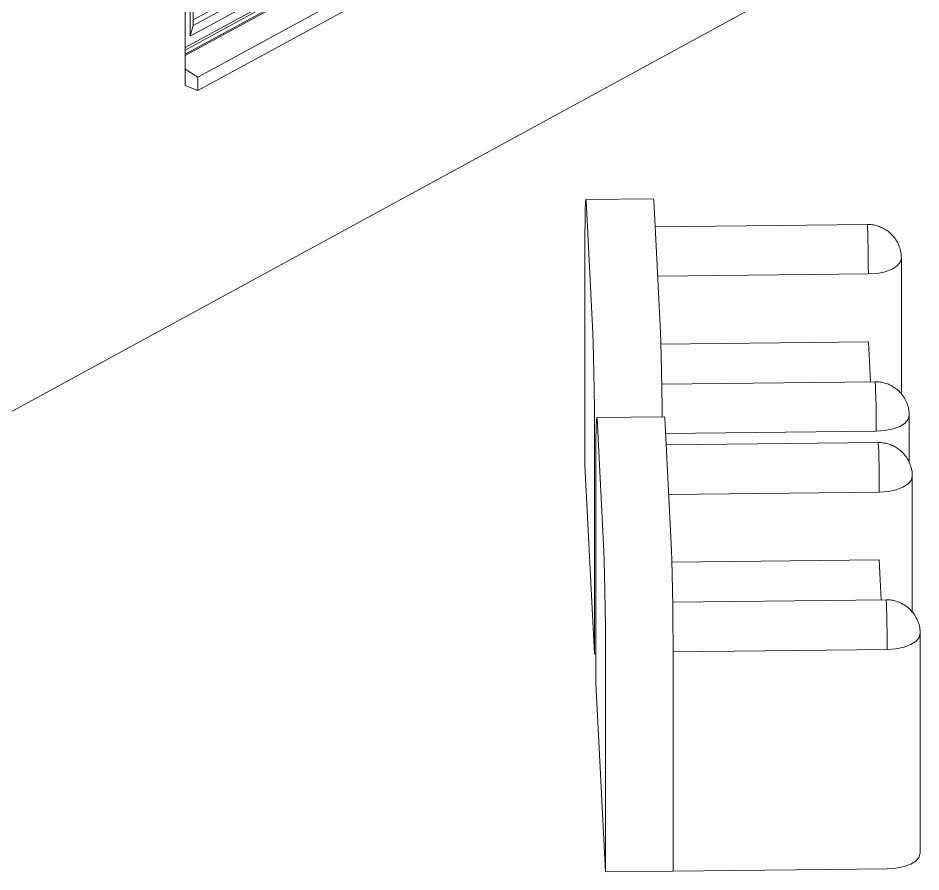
# Model space of a CAD drawing. Header units: millimetres. Extents: x -44545 to 51785, y -22696 to 32686.
# Drawn here: x -14069 to -12067, y 4966 to 6860 of the extents above; entities that cross this region are included whole.
import ezdxf

# ---------------------------------------------------------------- set-up
doc = ezdxf.new("R2010")
doc.units = ezdxf.units.MM
for name, color, linetype, lineweight in [('A-FLOR', 192, 'Continuous', 9), ('A-GENM', 13, 'Continuous', 9), ('A-GLAZ', 151, 'Continuous', 9), ('A-WALL', 113, 'Continuous', 9)]:
    doc.layers.add(name, color=color, linetype=linetype, lineweight=lineweight)

# ---------------------------------------------------------------- blocks, each defined once
blk = doc.blocks.new('Arched _2_ - Arched _2_-V47-3D Section 3')
at = {"layer": 'A-GLAZ', "lineweight": 18}
for p, q in [((-12925.7, 8477.8), (-13802.2, 8000.3)), ((-12860.3, 8451.8), (-12925.7, 8477.8)), ((-13736.8, 7974.3), (-12860.3, 8451.8)), ((-13802.2, 8000.3), (-13736.8, 7974.3))]:
    blk.add_line(p, q, dxfattribs=at)
at = {"layer": 'A-GLAZ'}
for p, q in [((-12860.2, 8442.2), (-12860.2, 7248)), ((-12879.7, 8418.3), (-13295.3, 8191.9)), ((-13290.9, 8190.2), (-12875.3, 8416.6)), ((-12879.7, 8418.3), (-12875.3, 8416.6)), ((-12875.3, 8416.6), (-12877.9, 8401.5)), ((-12875.3, 8416.6), (-12875.3, 7237.4)), ((-12877.9, 8401.5), (-13279.5, 8182.7)), ((-12877.9, 8401.5), (-12877.9, 7241.4)), ((-12892.1, 8374.5), (-13265.4, 8171.1)), ((-12892.1, 8374.5), (-12907.8, 8354.6)), ((-12892.1, 7253), (-12892.1, 8374.5)), ((-12907.8, 8354.6), (-13258.4, 8163.6)), ((-12907.8, 7264), (-12907.8, 8354.6)), ((-12921.3, 8347.2), (-12921.3, 7269.4)), ((-13301.8, 8188.4), (-13712.4, 7964.6)), ((-13301.8, 8188.4), (-13297.4, 8186.6)), ((-13290.9, 8190.2), (-13295.3, 8191.9)), ((-13295.3, 8191.9), (-13295.3, 7012.8)), ((-13290.9, 7011), (-13290.9, 8190.2)), ((-13279.5, 8182.7), (-13290.9, 8190.2)), ((-13708.1, 7962.9), (-13297.4, 8186.6)), ((-13300, 8171.5), (-13698.8, 7954.3)), ((-13297.4, 8186.6), (-13300, 8171.5)), ((-13300, 8171.5), (-13300, 7011.5)), ((-13297.4, 8186.6), (-13297.4, 7007.5)), ((-13279.5, 7022.6), (-13279.5, 8182.7)), ((-13258.4, 8163.6), (-13265.4, 8171.1)), ((-13265.4, 8171.1), (-13265.4, 7049.6)), ((-13258.4, 8163.6), (-13258.4, 7073)), ((-13314.1, 8144.5), (-13687.4, 7941.2)), ((-13314.1, 8144.5), (-13329.8, 8124.7)), ((-13314.1, 7023), (-13314.1, 8144.5)), ((-13329.8, 8124.7), (-13680.5, 7933.7)), ((-13343.4, 8117.3), (-13343.4, 7039.4)), ((-13329.8, 7034.1), (-13329.8, 8124.7)), ((-13680.5, 7933.7), (-13687.4, 7941.2)), ((-13687.4, 7941.2), (-13687.4, 6819.7)), ((-13680.5, 7933.7), (-13680.5, 6843)), ((-12921.3, 7269.4), (-13258.4, 7085.7)), ((-12921.3, 7269.4), (-12907.8, 7264)), ((-13265.4, 7049.6), (-12892.1, 7253)), ((-13258.4, 7073), (-12907.8, 7264)), ((-12907.8, 7264), (-12892.1, 7253)), ((-12875.3, 7239.8), (-12860.2, 7248)), ((-12860.2, 7248), (-12848.8, 7242.8)), ((-12848.8, 7242.8), (-13698.8, 6779.8)), ((-12848.8, 7239.5), (-13698.8, 6776.5)), ((-12875.3, 7237.4), (-13290.9, 7011)), ((-12877.9, 7241.4), (-13279.5, 7022.6)), ((-12877.9, 7241.4), (-12875.3, 7237.4)), ((-12848.8, 7242.8), (-12848.8, 7239.5)), ((-12848.8, 7239.5), (-12793.7, 7206.4)), ((-12793.7, 7206.4), (-13670.3, 6728.8)), ((-12793.7, 7206.4), (-12793.7, 7176.4)), ((-12793.7, 7176.4), (-13670.3, 6698.9)), ((-13258.4, 7073), (-13265.4, 7049.6)), ((-13343.4, 7039.4), (-13680.5, 6855.8)), ((-13680.5, 6843), (-13329.8, 7034.1)), ((-13343.4, 7039.4), (-13329.8, 7034.1)), ((-13329.8, 7034.1), (-13314.1, 7023)), ((-13300, 7011.5), (-13698.8, 6794.2)), ((-13297.4, 7007.5), (-13698.8, 6788.8)), ((-13687.4, 6819.7), (-13314.1, 7023)), ((-13300, 7011.5), (-13297.4, 7007.5)), ((-13297.4, 7009.9), (-13293.4, 7012)), ((-13290.9, 7011), (-13295.3, 7012.8)), ((-13279.5, 7022.6), (-13290.9, 7011)), ((-13680.5, 6843), (-13687.4, 6819.7)), ((-13670.3, 6728.8), (-13698.8, 6746)), ((-13670.3, 6698.9), (-13670.3, 6728.8)), ((-13698.8, 6710.2), (-13670.3, 6698.9))]:
    blk.add_line(p, q, dxfattribs=at)
blk.add_polyline3d([(-12860.2, 8442.2, 0), (-12860.2, 8447, 0), (-12860.3, 8451.8, 0)], dxfattribs=at)
blk = doc.blocks.new('Sofa Single Seater - 900 x 700 mm-V98-3D Section 3')
at = {"layer": 'A-GENM'}
for p, q in [((-12660.3, 6459), (-12810.3, 6457.4)), ((-12794.6, 6161.2), (-12808.7, 6440.2)), ((-12658.7, 6441.8), (-12644.7, 6162.8)), ((-12186.4, 6401.9), (-12656.4, 6396.8)), ((-12812.2, 6377.2), (-12812.2, 5868.1)), ((-12110.6, 6025.1), (-12110.6, 6326.9)), ((-12650.9, 6287), (-12183.8, 6292.1)), ((-12650.9, 6287), (-12183.8, 6292.1)), ((-12183.8, 6141.6), (-12643.7, 6136.6)), ((-12179.4, 6053), (-12183.8, 6141.6)), ((-12168.9, 6053.2), (-12641.8, 6048)), ((-12093, 5872.3), (-12093, 5978.2)), ((-12791.1, 5449.6), (-12791.1, 5958.6)), ((-12633.4, 5938.2), (-12166.3, 5943.3)), ((-12166.3, 5943.3), (-12633.4, 5938.2)), ((-12812.2, 5868.1), (-12791.1, 5449.6)), ((-12791.1, 5449.6), (-12787.8, 5449.7))]:
    blk.add_line(p, q, dxfattribs=at)
for points in [[(-12808.7, 6440.2, 0), (-12809.6, 6453.7, 0), (-12810.4, 6457.3, 0), (-12811.1, 6450.6, 0), (-12811.7, 6434.2, 0), (-12812, 6409.1, 0), (-12812.2, 6377.2, 0)], [(-12660.5, 6458.9, 0), (-12659.6, 6455.3, 0), (-12658.7, 6441.8, 0)], [(-12183.8, 6292.1, 0), (-12183.9, 6310.4, 0), (-12184.1, 6329.9, 0), (-12184.3, 6349.2, 0), (-12184.7, 6367, 0), (-12185.1, 6382, 0), (-12185.6, 6393.3, 0), (-12186, 6400.1, 0), (-12186.5, 6401.9, 0)], [(-12186.5, 6401.9, 0), (-12186, 6400.1, 0), (-12185.6, 6393.3, 0), (-12185.1, 6382, 0), (-12184.7, 6367, 0), (-12184.3, 6349.2, 0), (-12184.1, 6329.9, 0), (-12183.9, 6310.4, 0), (-12183.8, 6292.1, 0)], [(-12110.6, 6326.9, 0), (-12110.7, 6330.3, 0), (-12110.9, 6333.7, 0), (-12111.3, 6337.1, 0), (-12111.8, 6340.4, 0), (-12112.5, 6343.7, 0), (-12113.3, 6347, 0), (-12114.3, 6350.2, 0), (-12115.4, 6353.3, 0), (-12116.6, 6356.4, 0), (-12118, 6359.4, 0), (-12119.4, 6362.3, 0), (-12121, 6365.1, 0), (-12122.7, 6367.9, 0), (-12124.5, 6370.5, 0), (-12126.4, 6373, 0), (-12128.4, 6375.5, 0), (-12130.5, 6377.8, 0), (-12132.6, 6380, 0), (-12134.8, 6382.1, 0), (-12137, 6384.1, 0), (-12139.4, 6386, 0), (-12141.7, 6387.8, 0), (-12144.1, 6389.4, 0), (-12146.6, 6391, 0), (-12149.1, 6392.4, 0), (-12151.6, 6393.8, 0), (-12154.1, 6395, 0), (-12156.7, 6396.1, 0), (-12159.3, 6397.2, 0), (-12161.9, 6398.1, 0), (-12164.5, 6398.9, 0), (-12167.1, 6399.6, 0), (-12169.8, 6400.3, 0), (-12172.4, 6400.8, 0), (-12175.1, 6401.2, 0), (-12177.7, 6401.5, 0), (-12180.4, 6401.8, 0), (-12183, 6401.9, 0), (-12185.7, 6401.9, 0), (-12186.4, 6401.9, 0)], [(-12183.8, 6292.1, 0), (-12164.5, 6293.5, 0), (-12146.6, 6297.1, 0), (-12131.3, 6302.9, 0), (-12119.8, 6310.2, 0), (-12112.7, 6318.7, 0), (-12110.6, 6327.8, 0)], [(-12110.6, 6327.8, 0), (-12112.7, 6318.7, 0), (-12119.8, 6310.2, 0), (-12131.3, 6302.9, 0), (-12146.6, 6297.1, 0), (-12164.5, 6293.5, 0), (-12183.8, 6292.1, 0)], [(-12791.1, 5958.6, 0), (-12791.2, 5995.4, 0), (-12791.6, 6034.4, 0), (-12792.1, 6073, 0), (-12792.9, 6108.5, 0), (-12793.7, 6138.6, 0), (-12794.6, 6161.2, 0)], [(-12644.7, 6162.8, 0), (-12643.8, 6140.2, 0), (-12642.9, 6110.1, 0), (-12642.2, 6074.6, 0), (-12641.6, 6036, 0), (-12641.3, 5997, 0), (-12641.2, 5974.8, 0)], [(-12093, 5978.2, 0), (-12093.1, 5981.6, 0), (-12093.4, 5985, 0), (-12093.7, 5988.3, 0), (-12094.3, 5991.7, 0), (-12094.9, 5995, 0), (-12095.8, 5998.2, 0), (-12096.7, 6001.4, 0), (-12097.8, 6004.6, 0), (-12099.1, 6007.6, 0), (-12100.4, 6010.6, 0), (-12101.9, 6013.6, 0), (-12103.5, 6016.4, 0), (-12105.2, 6019.1, 0), (-12107, 6021.8, 0), (-12108.9, 6024.3, 0), (-12110.9, 6026.7, 0), (-12112.9, 6029, 0), (-12115, 6031.3, 0), (-12117.2, 6033.4, 0), (-12119.5, 6035.4, 0), (-12121.8, 6037.2, 0), (-12124.2, 6039, 0), (-12126.6, 6040.7, 0), (-12129, 6042.2, 0), (-12131.5, 6043.7, 0), (-12134, 6045, 0), (-12136.6, 6046.3, 0), (-12139.1, 6047.4, 0), (-12141.7, 6048.4, 0), (-12144.3, 6049.3, 0), (-12146.9, 6050.2, 0), (-12149.6, 6050.9, 0), (-12152.2, 6051.5, 0), (-12154.9, 6052, 0), (-12157.5, 6052.4, 0), (-12160.2, 6052.8, 0), (-12162.8, 6053, 0), (-12165.5, 6053.1, 0), (-12168.1, 6053.2, 0), (-12168.9, 6053.2, 0)], [(-12166.3, 5943.3, 0), (-12166.4, 5961.7, 0), (-12166.5, 5981.2, 0), (-12166.8, 6000.5, 0), (-12167.2, 6018.2, 0), (-12167.6, 6033.3, 0), (-12168, 6044.6, 0), (-12168.5, 6051.3, 0), (-12168.9, 6053.1, 0)], [(-12168.9, 6053.1, 0), (-12168.5, 6051.3, 0), (-12168, 6044.6, 0), (-12167.6, 6033.3, 0), (-12167.2, 6018.2, 0), (-12166.8, 6000.5, 0), (-12166.5, 5981.2, 0), (-12166.4, 5961.7, 0), (-12166.3, 5943.3, 0)], [(-12166.3, 5943.3, 0), (-12146.9, 5944.7, 0), (-12129, 5948.4, 0), (-12113.8, 5954.1, 0), (-12102.2, 5961.5, 0), (-12095.2, 5970, 0), (-12093.1, 5979, 0)], [(-12093.1, 5979, 0), (-12095.2, 5970, 0), (-12102.2, 5961.5, 0), (-12113.8, 5954.1, 0), (-12129, 5948.4, 0), (-12146.9, 5944.7, 0), (-12166.3, 5943.3, 0)]]:
    blk.add_polyline3d(points, dxfattribs=at)
blk = doc.blocks.new('Sofa Single Seater - 900 x 700 mm-V99-3D Section 3')
at = {"layer": 'A-GENM'}
for p, q in [((-12636, 5975.4), (-12786, 5973.8)), ((-12770.3, 5677.6), (-12784.3, 5956.6)), ((-12634.4, 5958.2), (-12620.3, 5679.2)), ((-12162.1, 5918.3), (-12632.1, 5913.2)), ((-12787.8, 5893.5), (-12787.8, 5384.5)), ((-12086.3, 5541.5), (-12086.3, 5843.3)), ((-12626.6, 5803.4), (-12159.5, 5808.5)), ((-12626.6, 5803.4), (-12159.5, 5808.5)), ((-12159.5, 5658), (-12619.3, 5653)), ((-12155.1, 5569.4), (-12159.5, 5658)), ((-12144.5, 5569.6), (-12617.5, 5564.4)), ((-12068.7, 5007.7), (-12068.7, 5494.6)), ((-12766.8, 4966), (-12766.8, 5475)), ((-12616.8, 5476.7), (-12616.8, 4967.7)), ((-12616.8, 5454.5), (-12142, 5459.7)), ((-12142, 5459.7), (-12616.8, 5454.5)), ((-12616.8, 4967.7), (-12616.8, 5454.5)), ((-12787.8, 5384.5), (-12766.8, 4966)), ((-12766.8, 4966), (-12616.8, 4967.7)), ((-12142, 4972.8), (-12616.8, 4967.7))]:
    blk.add_line(p, q, dxfattribs=at)
for points in [[(-12784.3, 5956.6, 0), (-12785.2, 5970.1, 0), (-12786.1, 5973.7, 0), (-12786.8, 5967, 0), (-12787.4, 5950.6, 0), (-12787.7, 5925.5, 0), (-12787.8, 5893.5, 0)], [(-12636.1, 5975.3, 0), (-12635.3, 5971.7, 0), (-12634.4, 5958.2, 0)], [(-12086.3, 5843.3, 0), (-12086.3, 5846.7, 0), (-12086.6, 5850.1, 0), (-12087, 5853.5, 0), (-12087.5, 5856.8, 0), (-12088.2, 5860.1, 0), (-12089, 5863.4, 0), (-12090, 5866.6, 0), (-12091.1, 5869.7, 0), (-12092.3, 5872.8, 0), (-12093.6, 5875.8, 0), (-12095.1, 5878.7, 0), (-12096.7, 5881.5, 0), (-12098.4, 5884.3, 0), (-12100.2, 5886.9, 0), (-12102.1, 5889.4, 0), (-12104.1, 5891.9, 0), (-12106.1, 5894.2, 0), (-12108.3, 5896.4, 0), (-12110.5, 5898.5, 0), (-12112.7, 5900.5, 0), (-12115, 5902.4, 0), (-12117.4, 5904.2, 0), (-12119.8, 5905.8, 0), (-12122.3, 5907.4, 0), (-12124.7, 5908.8, 0), (-12127.2, 5910.2, 0), (-12129.8, 5911.4, 0), (-12132.4, 5912.5, 0), (-12134.9, 5913.6, 0), (-12137.5, 5914.5, 0), (-12140.2, 5915.3, 0), (-12142.8, 5916, 0), (-12145.4, 5916.6, 0), (-12148.1, 5917.2, 0), (-12150.7, 5917.6, 0), (-12153.4, 5917.9, 0), (-12156, 5918.2, 0), (-12158.7, 5918.3, 0), (-12161.4, 5918.3, 0), (-12162.1, 5918.3, 0)], [(-12159.5, 5808.5, 0), (-12159.6, 5826.8, 0), (-12159.7, 5846.3, 0), (-12160, 5865.6, 0), (-12160.4, 5883.4, 0), (-12160.8, 5898.4, 0), (-12161.3, 5909.7, 0), (-12161.7, 5916.5, 0), (-12162.1, 5918.3, 0)], [(-12162.1, 5918.3, 0), (-12161.7, 5916.5, 0), (-12161.3, 5909.7, 0), (-12160.8, 5898.4, 0), (-12160.4, 5883.4, 0), (-12160, 5865.6, 0), (-12159.7, 5846.3, 0), (-12159.6, 5826.8, 0), (-12159.5, 5808.5, 0)], [(-12159.5, 5808.5, 0), (-12140.2, 5809.9, 0), (-12122.3, 5813.5, 0), (-12107, 5819.3, 0), (-12095.5, 5826.6, 0), (-12088.4, 5835.1, 0), (-12086.3, 5844.2, 0)], [(-12086.3, 5844.2, 0), (-12088.4, 5835.1, 0), (-12095.5, 5826.6, 0), (-12107, 5819.3, 0), (-12122.3, 5813.5, 0), (-12140.2, 5809.9, 0), (-12159.5, 5808.5, 0)], [(-12766.8, 5475, 0), (-12766.9, 5511.8, 0), (-12767.3, 5550.8, 0), (-12767.8, 5589.4, 0), (-12768.6, 5624.9, 0), (-12769.4, 5655, 0), (-12770.3, 5677.6, 0)], [(-12620.3, 5679.2, 0), (-12619.4, 5656.6, 0), (-12618.6, 5626.5, 0), (-12617.9, 5591, 0), (-12617.3, 5552.4, 0), (-12617, 5513.4, 0), (-12616.8, 5476.7, 0)], [(-12142, 5459.7, 0), (-12142, 5478.1, 0), (-12142.2, 5497.6, 0), (-12142.5, 5516.9, 0), (-12142.8, 5534.6, 0), (-12143.3, 5549.7, 0), (-12143.7, 5561, 0), (-12144.2, 5567.7, 0), (-12144.6, 5569.5, 0)], [(-12144.6, 5569.5, 0), (-12144.2, 5567.7, 0), (-12143.7, 5561, 0), (-12143.3, 5549.7, 0), (-12142.8, 5534.6, 0), (-12142.5, 5516.9, 0), (-12142.2, 5497.6, 0), (-12142, 5478.1, 0), (-12142, 5459.7, 0)], [(-12068.7, 5494.6, 0), (-12068.8, 5498, 0), (-12069, 5501.3, 0), (-12069.4, 5504.7, 0), (-12069.9, 5508.1, 0), (-12070.6, 5511.4, 0), (-12071.4, 5514.6, 0), (-12072.4, 5517.8, 0), (-12073.5, 5521, 0), (-12074.7, 5524, 0), (-12076.1, 5527, 0), (-12077.6, 5529.9, 0), (-12079.2, 5532.8, 0), (-12080.9, 5535.5, 0), (-12082.7, 5538.1, 0), (-12084.6, 5540.7, 0), (-12086.5, 5543.1, 0), (-12088.6, 5545.4, 0), (-12090.7, 5547.6, 0), (-12092.9, 5549.8, 0), (-12095.2, 5551.8, 0), (-12097.5, 5553.6, 0), (-12099.9, 5555.4, 0), (-12102.3, 5557.1, 0), (-12104.7, 5558.6, 0), (-12107.2, 5560.1, 0), (-12109.7, 5561.4, 0), (-12112.2, 5562.7, 0), (-12114.8, 5563.8, 0), (-12117.4, 5564.8, 0), (-12120, 5565.7, 0), (-12122.6, 5566.6, 0), (-12125.3, 5567.3, 0), (-12127.9, 5567.9, 0), (-12130.5, 5568.4, 0), (-12133.2, 5568.8, 0), (-12135.8, 5569.2, 0), (-12138.5, 5569.4, 0), (-12141.2, 5569.5, 0), (-12143.8, 5569.6, 0), (-12144.5, 5569.6, 0)], [(-12142, 5459.7, 0), (-12122.6, 5461.1, 0), (-12104.7, 5464.8, 0), (-12089.5, 5470.5, 0), (-12077.9, 5477.8, 0), (-12070.8, 5486.3, 0), (-12068.7, 5495.4, 0)], [(-12068.7, 5495.4, 0), (-12070.8, 5486.3, 0), (-12077.9, 5477.8, 0), (-12089.5, 5470.5, 0), (-12104.7, 5464.8, 0), (-12122.6, 5461.1, 0), (-12142, 5459.7, 0)], [(-12068.7, 5008.5, 0), (-12070.8, 4999.5, 0), (-12077.9, 4991, 0), (-12089.5, 4983.6, 0), (-12104.7, 4977.9, 0), (-12122.6, 4974.2, 0), (-12142, 4972.8, 0)]]:
    blk.add_polyline3d(points, dxfattribs=at)

msp = doc.modelspace()

# ---------------------------------------------------------------- linework, layer by layer
at = {"layer": 'A-FLOR'}
msp.add_line((-12059.3, 7090), (-14120.7, 5966.9), dxfattribs=at)
at = {"layer": 'A-WALL'}
msp.add_line((-13698.8, 6710.2), (-13698.8, 7949.5), dxfattribs=at)

# ---------------------------------------------------------------- block references
at = {"layer": 'A-GENM'}
for name in ['Sofa Single Seater - 900 x 700 mm-V98-3D Section 3', 'Sofa Single Seater - 900 x 700 mm-V99-3D Section 3']:
    msp.add_blockref(name, (0, 0), dxfattribs=at)
at = {"layer": 'A-GLAZ'}
msp.add_blockref('Arched _2_ - Arched _2_-V47-3D Section 3', (0, 0), dxfattribs=at)

doc.saveas('drawing.dxf')
